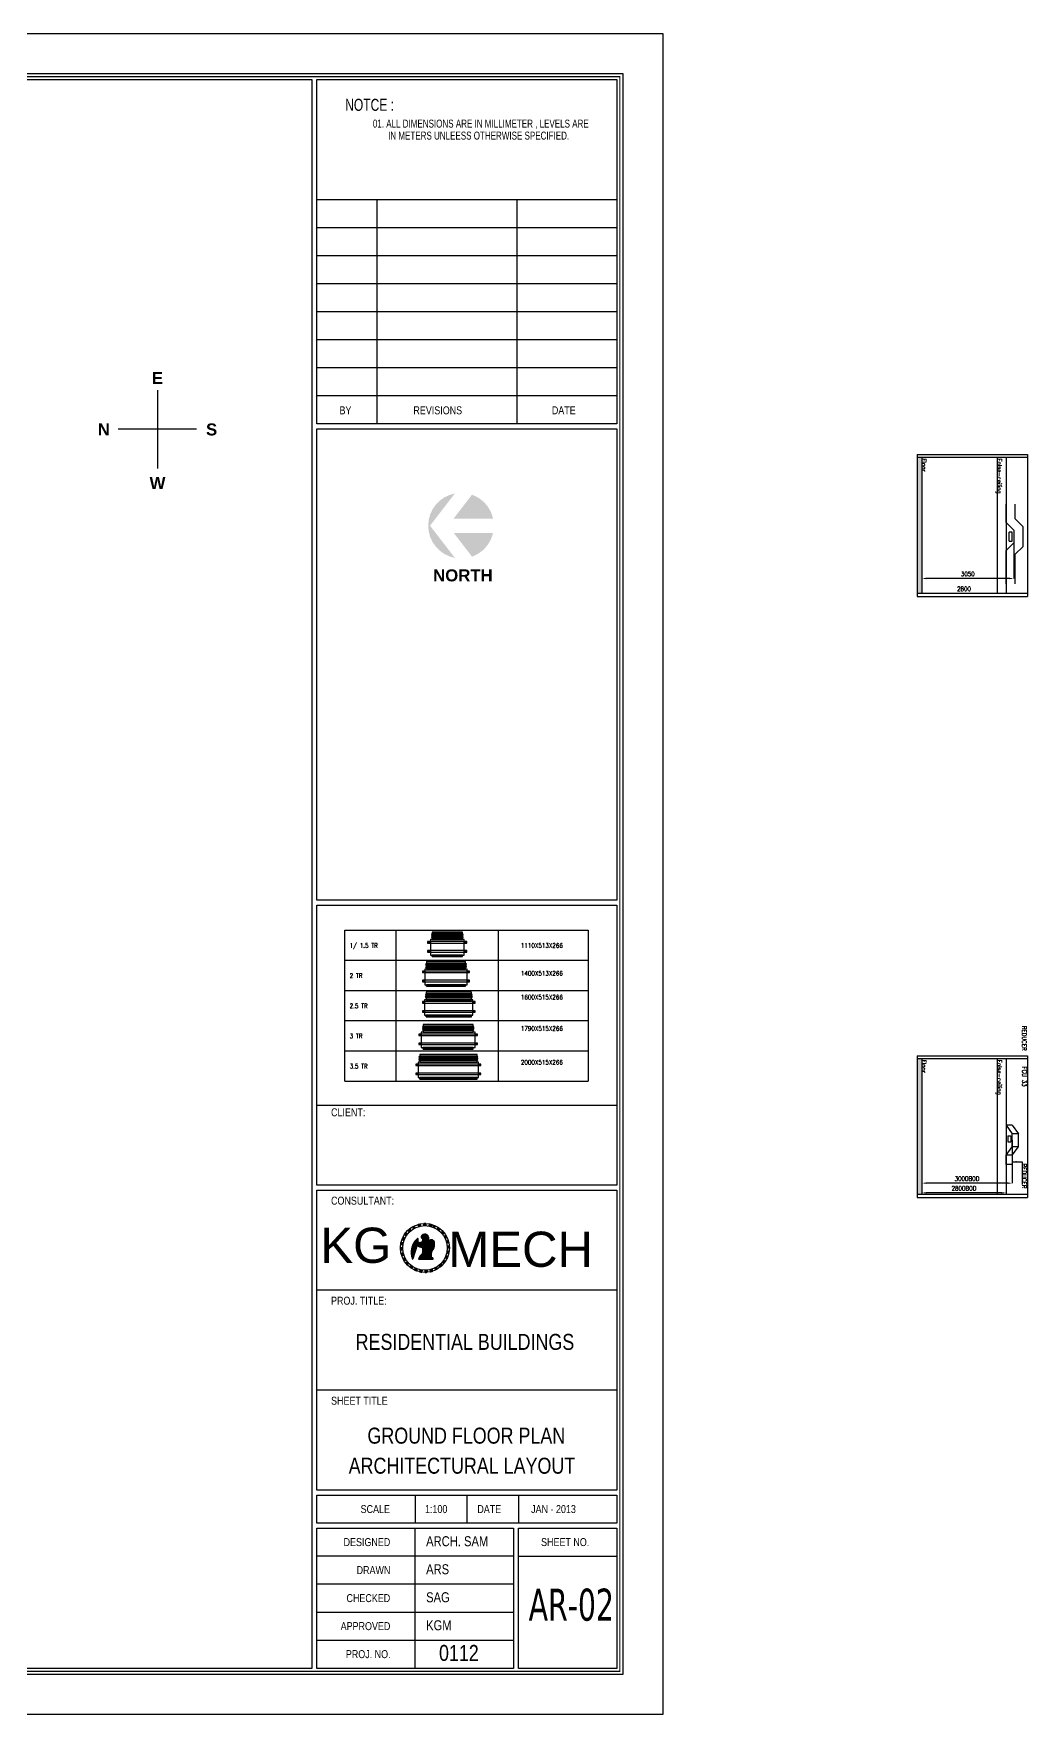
# Model space of a CAD drawing. Header units: millimetres. Extents: x 0 to 91840, y -5689 to 55688.
# Drawn here: x 58907 to 91840, y 0 to 55688 of the extents above; entities that cross this region are included whole.
import ezdxf
from ezdxf.enums import TextEntityAlignment as Align

# ---------------------------------------------------------------- set-up
doc = ezdxf.new("R2010")
doc.units = ezdxf.units.MM
for name, color, linetype in [('A-WALL-FULL', 8, 'Continuous'), ('AC-FAD', 6, 'Continuous'), ('AC-HLTEXT', 100, 'Continuous'), ('AC-SAD', 3, 'Continuous'), ('AC-SAD TEXT', 3, 'Continuous'), ('DAIMENTION', 32, 'Continuous'), ('FC', 1, 'Continuous'), ('FCU-AC', 160, 'Continuous'), ('LOGO LINE', 7, 'Continuous'), ('LOGO1LINE', 7, 'Continuous'), ('LOGOHATCH02', 8, 'Continuous'), ('TEXT', 4, 'Continuous'), ('TEXTO', 140, 'Continuous')]:
    doc.layers.add(name, color=color, linetype=linetype)
doc.styles.add('ISTILO', font='sanss___.ttf', dxfattribs={"width": 0.8, "height": 400})
doc.styles.add('MKL', font='swisse.ttf')
doc.styles.add('ROMANS', font='romans.shx', dxfattribs={"width": 0.8})
doc.styles.add('SANSSERIF', font='sas_____.pfb')
doc.styles.add('SANSSERIFBOLD', font='sasb____.pfb')
doc.styles.add('SIMPLEX', font='simplex.shx', dxfattribs={"width": 0.8})
doc.styles.add('STYLUS BT', font='stylu.ttf', dxfattribs={"width": 0.5})
doc.styles.add('TAHOMA', font='tahoma.ttf', dxfattribs={"width": 0.7})
doc.dimstyles.new('ISO-25', dxfattribs={"dimtxt": 150, "dimasz": 150, "dimexe": 1.25, "dimexo": 0.625, "dimgap": 75, "dimtad": 1, "dimdec": 1, "dimtxsty": 'SIMPLEX', "dimcen": 2.5, "dimadec": 0, "dimazin": 0, "dimtfac": 1, "dimtdec": 1, "dimtmove": 0, "dimatfit": 3, "dimfxl": 1, "dimarcsym": 0})

# ---------------------------------------------------------------- blocks, each defined once
blk = doc.blocks.new('fcu 3.5 tr')
at = {"layer": 'FCU-AC'}
h = blk.add_hatch(dxfattribs=at)
h.set_pattern_fill('NET', color=3)
h.paths.add_polyline_path([(100970, -1580238), (99070, -1580238), (99070, -1580288), (100970, -1580288)])
for p, q in [((99045, -1579550), (99070, -1579525)), ((100995, -1579550), (99045, -1579550)), ((99045, -1579550), (99070, -1579575)), ((99045, -1579600), (99070, -1579575)), ((100995, -1579600), (99045, -1579600)), ((99045, -1579600), (99070, -1579625)), ((99045, -1579650), (99070, -1579625)), ((100995, -1579650), (99045, -1579650)), ((99045, -1579650), (99070, -1579675)), ((100970, -1579525), (99070, -1579525)), ((100970, -1579575), (99070, -1579575)), ((100970, -1579575), (99070, -1579575)), ((100970, -1579625), (99070, -1579625)), ((100970, -1579625), (99070, -1579625)), ((100995, -1579550), (100970, -1579525)), ((100995, -1579550), (100970, -1579575)), ((100995, -1579600), (100970, -1579575)), ((100995, -1579600), (100970, -1579625)), ((100995, -1579650), (100970, -1579625)), ((100995, -1579650), (100970, -1579675))]:
    blk.add_line(p, q, dxfattribs=at)
at = {"layer": 'FCU-AC', "color": 1}
for p, q in [((100970, -1579475), (99070, -1579475)), ((99070, -1579475), (99070, -1579525)), ((99070, -1579525), (100970, -1579525)), ((100970, -1579675), (99070, -1579675)), ((99070, -1579675), (99070, -1579725)), ((99070, -1579725), (100970, -1579725)), ((100970, -1579525), (100970, -1579475)), ((100970, -1579725), (100970, -1579675))]:
    blk.add_line(p, q, dxfattribs=at)
at = {"layer": 'FCU-AC', "color": 6}
for points in [[(98945, -1579838), (101095, -1579838), (101095, -1579788), (98945, -1579788)], [(98945, -1580138), (101095, -1580138), (101095, -1580088), (98945, -1580088)]]:
    blk.add_lwpolyline(points, close=True, dxfattribs=at)
at = {"layer": 'FCU-AC'}
blk.add_lwpolyline([(99020, -1580238), (101020, -1580238), (101020, -1579725), (99020, -1579725)], close=True, dxfattribs=at)
at = {"layer": 'FCU-AC', "color": 3}
blk.add_lwpolyline([(99070, -1580288), (100970, -1580288), (100970, -1580238), (99070, -1580238)], close=True, dxfattribs=at)
at = {"layer": 'FCU-AC', "color": 6}
for centre in [(98982, -1579813), (101057, -1579813), (98982, -1580113), (101057, -1580113)]:
    blk.add_circle(centre, 12.5, dxfattribs=at)
blk = doc.blocks.new('fcu-1    1.5 tr')
h = blk.add_hatch()
h.set_pattern_fill('NET', color=3)
h.paths.add_polyline_path([(78733, -1589179), (77733, -1589179), (77733, -1589229), (78733, -1589229)])
at = {"color": 3}
blk.add_lwpolyline([(77733, -1589229), (78733, -1589229), (78733, -1589179), (77733, -1589179)], close=True, dxfattribs=at)
at = {"layer": 'FCU-AC'}
for p, q in [((78788, -1588666), (77678, -1588666)), ((77678, -1588666), (77678, -1589179)), ((78733, -1588466), (77733, -1588466)), ((78788, -1589179), (78788, -1588666)), ((77678, -1589179), (78788, -1589179))]:
    blk.add_line(p, q, dxfattribs=at)
at = {"layer": 'FCU-AC', "color": 5}
for p, q in [((77733, -1588466), (77708, -1588491)), ((78758, -1588491), (77708, -1588491)), ((77733, -1588516), (77708, -1588491)), ((77733, -1588516), (77708, -1588541)), ((78758, -1588541), (77708, -1588541)), ((77733, -1588566), (77708, -1588541)), ((77733, -1588566), (77708, -1588591)), ((78758, -1588591), (77708, -1588591)), ((77733, -1588616), (77708, -1588591)), ((78733, -1588516), (77733, -1588516)), ((78733, -1588566), (77733, -1588566)), ((78758, -1588491), (78733, -1588466)), ((78758, -1588491), (78733, -1588516)), ((78758, -1588541), (78733, -1588516)), ((78758, -1588541), (78733, -1588566)), ((78758, -1588591), (78733, -1588566)), ((78758, -1588591), (78733, -1588616))]:
    blk.add_line(p, q, dxfattribs=at)
at = {"layer": 'FCU-AC', "color": 1}
for p, q in [((78733, -1588416), (77733, -1588416)), ((77733, -1588416), (77733, -1588466)), ((77733, -1588466), (78733, -1588466)), ((78733, -1588616), (77733, -1588616)), ((77733, -1588616), (77733, -1588666)), ((77733, -1588666), (78733, -1588666)), ((78733, -1588466), (78733, -1588416)), ((78733, -1588666), (78733, -1588616))]:
    blk.add_line(p, q, dxfattribs=at)
at = {"layer": 'FCU-AC', "color": 2}
for p, q in [((78733, -1588516), (77733, -1588516)), ((78733, -1588566), (77733, -1588566))]:
    blk.add_line(p, q, dxfattribs=at)
at = {"layer": 'FCU-AC', "color": 6}
for points in [[(77583, -1588779), (78883, -1588779), (78883, -1588729), (77583, -1588729)], [(77583, -1589079), (78883, -1589079), (78883, -1589029), (77583, -1589029)]]:
    blk.add_lwpolyline(points, close=True, dxfattribs=at)
for centre in [(77629, -1588755), (78837, -1588755), (77629, -1589055), (78837, -1589055)]:
    blk.add_circle(centre, 12.5, dxfattribs=at)
blk = doc.blocks.new('fcu 2 tr')
h = blk.add_hatch()
h.set_pattern_fill('NET', color=3)
h.paths.add_polyline_path([(80954, -1588493), (79654, -1588493), (79654, -1588543), (80954, -1588543)])
at = {"layer": 'FCU-AC'}
for p, q in [((79654, -1587780), (79629, -1587805)), ((80979, -1587805), (79629, -1587805)), ((79654, -1587830), (79629, -1587805)), ((79654, -1587830), (79629, -1587855)), ((80979, -1587855), (79629, -1587855)), ((79654, -1587880), (79629, -1587855)), ((79654, -1587880), (79629, -1587905)), ((80979, -1587905), (79629, -1587905)), ((79654, -1587930), (79629, -1587905)), ((80954, -1587780), (79654, -1587780)), ((80954, -1587830), (79654, -1587830)), ((80954, -1587830), (79654, -1587830)), ((80954, -1587880), (79654, -1587880)), ((80954, -1587880), (79654, -1587880)), ((80954, -1587780), (80979, -1587805)), ((80954, -1587830), (80979, -1587805)), ((80954, -1587830), (80979, -1587855)), ((80954, -1587880), (80979, -1587855)), ((80954, -1587880), (80979, -1587905)), ((80954, -1587930), (80979, -1587905))]:
    blk.add_line(p, q, dxfattribs=at)
at = {"layer": 'FCU-AC', "color": 1}
for p, q in [((80954, -1587730), (79654, -1587730)), ((79654, -1587730), (79654, -1587780)), ((79654, -1587780), (80954, -1587780)), ((80954, -1587930), (79654, -1587930)), ((79654, -1587930), (79654, -1587980)), ((79654, -1587980), (80954, -1587980)), ((80954, -1587780), (80954, -1587730)), ((80954, -1587980), (80954, -1587930))]:
    blk.add_line(p, q, dxfattribs=at)
at = {"layer": 'FCU-AC', "color": 6}
for points in [[(79529, -1588093), (81079, -1588093), (81079, -1588043), (79529, -1588043)], [(79529, -1588393), (81079, -1588393), (81079, -1588343), (79529, -1588343)]]:
    blk.add_lwpolyline(points, close=True, dxfattribs=at)
at = {"layer": 'FCU-AC'}
blk.add_lwpolyline([(79604, -1588493), (81004, -1588493), (81004, -1587980), (79604, -1587980)], close=True, dxfattribs=at)
at = {"layer": 'FCU-AC', "color": 3}
blk.add_lwpolyline([(79654, -1588543), (80954, -1588543), (80954, -1588493), (79654, -1588493)], close=True, dxfattribs=at)
at = {"layer": 'FCU-AC', "color": 6}
for centre in [(79566, -1588068), (81041, -1588068), (79566, -1588368), (81041, -1588368)]:
    blk.add_circle(centre, 12.5, dxfattribs=at)
blk = doc.blocks.new('fcu 2.5 tr')
h = blk.add_hatch()
h.set_pattern_fill('NET', color=3)
h.paths.add_polyline_path([(83172, -1587743), (81672, -1587743), (81672, -1587793), (83172, -1587793)])
at = {"layer": 'FCU-AC'}
for p, q in [((81672, -1587030), (81647, -1587055)), ((83197, -1587055), (81647, -1587055)), ((81672, -1587080), (81647, -1587055)), ((81672, -1587080), (81647, -1587105)), ((83172, -1587030), (81672, -1587030)), ((83172, -1587080), (81672, -1587080)), ((83172, -1587080), (81672, -1587080)), ((83197, -1587055), (83172, -1587030)), ((83197, -1587055), (83172, -1587080)), ((83197, -1587105), (83172, -1587080)), ((83197, -1587105), (81647, -1587105)), ((81672, -1587130), (81647, -1587105)), ((81672, -1587130), (81647, -1587155)), ((83197, -1587155), (81647, -1587155)), ((81672, -1587180), (81647, -1587155)), ((83172, -1587130), (81672, -1587130)), ((83172, -1587130), (81672, -1587130)), ((83197, -1587105), (83172, -1587130)), ((83197, -1587155), (83172, -1587130)), ((83197, -1587155), (83172, -1587180))]:
    blk.add_line(p, q, dxfattribs=at)
at = {"layer": 'FCU-AC', "color": 1}
for p, q in [((83172, -1586980), (81672, -1586980)), ((81672, -1586980), (81672, -1587030)), ((81672, -1587030), (83172, -1587030)), ((83172, -1587030), (83172, -1586980)), ((83172, -1587180), (81672, -1587180)), ((81672, -1587180), (81672, -1587230)), ((81672, -1587230), (83172, -1587230)), ((83172, -1587230), (83172, -1587180))]:
    blk.add_line(p, q, dxfattribs=at)
at = {"layer": 'FCU-AC', "color": 6}
for points in [[(81547, -1587343), (83297, -1587343), (83297, -1587293), (81547, -1587293)], [(81547, -1587643), (83297, -1587643), (83297, -1587593), (81547, -1587593)]]:
    blk.add_lwpolyline(points, close=True, dxfattribs=at)
at = {"layer": 'FCU-AC'}
blk.add_lwpolyline([(81622, -1587743), (83222, -1587743), (83222, -1587230), (81622, -1587230)], close=True, dxfattribs=at)
at = {"layer": 'FCU-AC', "color": 3}
blk.add_lwpolyline([(81672, -1587793), (83172, -1587793), (83172, -1587743), (81672, -1587743)], close=True, dxfattribs=at)
at = {"layer": 'FCU-AC', "color": 6}
for centre in [(81584, -1587318), (81584, -1587618), (83259, -1587318), (83259, -1587618)]:
    blk.add_circle(centre, 12.5, dxfattribs=at)
blk = doc.blocks.new('fcu 3 tr')
h = blk.add_hatch()
h.set_pattern_fill('NET', color=3)
h.paths.add_polyline_path([(86304, -1585367), (84654, -1585367), (84654, -1585417), (86304, -1585417)])
at = {"layer": 'FCU-AC'}
for p, q in [((84654, -1584654), (84629, -1584679)), ((86329, -1584679), (84629, -1584679)), ((84654, -1584704), (84629, -1584679)), ((84654, -1584704), (84629, -1584729)), ((86329, -1584729), (84629, -1584729)), ((84654, -1584754), (84629, -1584729)), ((84654, -1584754), (84629, -1584779)), ((86329, -1584779), (84629, -1584779)), ((84654, -1584804), (84629, -1584779)), ((86304, -1584654), (84654, -1584654)), ((86304, -1584704), (84654, -1584704)), ((86304, -1584704), (84654, -1584704)), ((86304, -1584754), (84654, -1584754)), ((86304, -1584754), (84654, -1584754)), ((86304, -1584654), (86329, -1584679)), ((86304, -1584704), (86329, -1584679)), ((86304, -1584704), (86329, -1584729)), ((86304, -1584754), (86329, -1584729)), ((86304, -1584754), (86329, -1584779)), ((86304, -1584804), (86329, -1584779))]:
    blk.add_line(p, q, dxfattribs=at)
at = {"layer": 'FCU-AC', "color": 1}
for p, q in [((86304, -1584604), (84654, -1584604)), ((84654, -1584604), (84654, -1584654)), ((84654, -1584654), (86304, -1584654)), ((86304, -1584804), (84654, -1584804)), ((84654, -1584804), (84654, -1584854)), ((84654, -1584854), (86304, -1584854)), ((86304, -1584654), (86304, -1584604)), ((86304, -1584854), (86304, -1584804))]:
    blk.add_line(p, q, dxfattribs=at)
at = {"layer": 'FCU-AC'}
blk.add_lwpolyline([(84584, -1585367), (86374, -1585367), (86374, -1584854), (84584, -1584854)], close=True, dxfattribs=at)
at = {"layer": 'FCU-AC', "color": 6}
for points in [[(84504, -1584967), (86454, -1584967), (86454, -1584917), (84504, -1584917)], [(84504, -1585267), (86454, -1585267), (86454, -1585217), (84504, -1585217)]]:
    blk.add_lwpolyline(points, close=True, dxfattribs=at)
at = {"layer": 'FCU-AC', "color": 3}
blk.add_lwpolyline([(84654, -1585417), (86304, -1585417), (86304, -1585367), (84654, -1585367)], close=True, dxfattribs=at)
at = {"layer": 'FCU-AC', "color": 6}
for centre in [(84544, -1584942), (84544, -1585242), (86414, -1584942), (86414, -1585242)]:
    blk.add_circle(centre, 12.5, dxfattribs=at)
blk = doc.blocks.new('*D192')
at = {"layer": 'AC-SAD', "color": 0, "lineweight": -2, "transparency": 16777216}
for p, q in [((88340, 18280), (88340, 17278)), ((91140, 18280), (91140, 17278)), ((90990, 17279), (88490, 17279))]:
    blk.add_line(p, q, dxfattribs=at)
at = {"layer": 'AC-SAD', "color": 0, "transparency": 16777216}
for points in [[(88490, 17304), (88490, 17254), (88340, 17279)], [(90990, 17304), (90990, 17254), (91140, 17279)]]:
    blk.add_solid(points, dxfattribs=at)
at = {"layer": 'Defpoints', "color": 0, "transparency": 16777216}
for p in [(88340, 18281), (91140, 18281), (88340, 17279)]:
    blk.add_point(p, dxfattribs=at)
at = {"layer": 'AC-SAD', "color": 0, "transparency": 16777216, "insert": (89740, 17429), "char_height": 150, "attachment_point": 5, "style": 'SIMPLEX'}
blk.add_mtext('2800BOD', dxfattribs=at)
blk = doc.blocks.new('*D193')
at = {"layer": 'AC-SAD', "color": 0, "lineweight": -2, "transparency": 16777216}
for p, q in [((88340, 19023), (88340, 17599)), ((91340, 19023), (91340, 17599)), ((91190, 17601), (88490, 17601))]:
    blk.add_line(p, q, dxfattribs=at)
at = {"layer": 'AC-SAD', "color": 0, "transparency": 16777216}
for points in [[(88490, 17626), (88490, 17576), (88340, 17601)], [(91190, 17626), (91190, 17576), (91340, 17601)]]:
    blk.add_solid(points, dxfattribs=at)
at = {"layer": 'Defpoints', "color": 0, "transparency": 16777216}
for p in [(88340, 19023), (91340, 19023), (88340, 17601)]:
    blk.add_point(p, dxfattribs=at)
at = {"layer": 'AC-SAD', "color": 0, "transparency": 16777216, "insert": (89840, 17751), "char_height": 150, "attachment_point": 5, "style": 'SIMPLEX'}
blk.add_mtext('3000BOD', dxfattribs=at)
blk = doc.blocks.new('*D195')
at = {"layer": 'AC-SAD', "color": 0, "lineweight": -2, "transparency": 16777216}
for p, q in [((88340, 37462), (88340, 37139)), ((91140, 37462), (91140, 37139)), ((90990, 37140), (88490, 37140))]:
    blk.add_line(p, q, dxfattribs=at)
at = {"layer": 'AC-SAD', "color": 0, "transparency": 16777216}
for points in [[(88490, 37165), (88490, 37115), (88340, 37140)], [(90990, 37165), (90990, 37115), (91140, 37140)]]:
    blk.add_solid(points, dxfattribs=at)
at = {"layer": 'Defpoints', "color": 0, "transparency": 16777216}
for p in [(88340, 37463), (91140, 37463), (88340, 37140)]:
    blk.add_point(p, dxfattribs=at)
at = {"layer": 'AC-SAD', "color": 0, "transparency": 16777216, "insert": (89740, 37290), "char_height": 150, "attachment_point": 5, "style": 'SIMPLEX'}
blk.add_mtext('2800', dxfattribs=at)
blk = doc.blocks.new('*D194')
at = {"layer": 'AC-SAD', "color": 0, "lineweight": -2, "transparency": 16777216}
for p, q in [((88340, 38812), (88340, 37634)), ((91390, 38812), (91390, 37634)), ((91240, 37635), (88490, 37635))]:
    blk.add_line(p, q, dxfattribs=at)
at = {"layer": 'AC-SAD', "color": 0, "transparency": 16777216}
for points in [[(88490, 37660), (88490, 37610), (88340, 37635)], [(91240, 37660), (91240, 37610), (91390, 37635)]]:
    blk.add_solid(points, dxfattribs=at)
at = {"layer": 'Defpoints', "color": 0, "transparency": 16777216}
for p in [(88340, 38813), (91390, 38813), (88340, 37635)]:
    blk.add_point(p, dxfattribs=at)
at = {"layer": 'AC-SAD', "color": 0, "transparency": 16777216, "insert": (89865, 37785), "char_height": 150, "attachment_point": 5, "style": 'SIMPLEX'}
blk.add_mtext('3050', dxfattribs=at)

msp = doc.modelspace()

# ---------------------------------------------------------------- hatches: boundary and pattern name
h = msp.add_hatch()
h.set_pattern_fill('ANSI36', color=6, scale=36.666455, angle=25.714286, style=0)
h.set_pattern_definition([(70.71429, (72316.5245, 12534.7222), (-1.677009, 9.0844575), [11.458267, -2.291653, 0, -2.291653])])
h.paths.add_polyline_path([(71523.65, 16185.35, 0.0225273), (71459.33, 16150.73), (71491.29, 16084.36, -0.02477449), (71555.47, 16119.28)])
h = msp.add_hatch()
h.set_pattern_fill('ANSI36', color=6, scale=36.666455, angle=167.142857, style=0)
h.set_pattern_definition([(212.14286, (73308.5563, 18001.289), (-4.352928, -8.148113), [11.458267, -2.291653, 0, -2.291653])])
h.paths.add_polyline_path([(71652.32, 16234.22, -0.0225273), (71724.2, 16247.25), (71740.59, 16175.44, 0.02477449), (71668.64, 16162.73)])
h = msp.add_hatch()
h.set_pattern_fill('ANSI36', color=6, scale=36.666455, angle=180, style=0)
h.set_pattern_definition([(225, (72710.026, 18276.6625), (-2.4306655, -8.91244), [11.458267, -2.291653, 0, -2.291653])])
h.paths.add_polyline_path([(71840.43, 16265.67, -0.0225273), (71913.41, 16262.38), (71913.41, 16188.72, 0.02477449), (71840.43, 16192.34)])
h = msp.add_hatch()
h.set_pattern_fill('ANSI36', color=6, scale=36.666455, angle=-167.142857, style=0)
h.set_pattern_definition([(237.85714, (72067.066, 18406.465), (-0.386519, -9.229861), [11.458267, -2.291653, 0, -2.291653])])
h.paths.add_polyline_path([(72027.72, 16252.39, -0.0225273), (72098.13, 16232.95), (72081.74, 16161.13, 0.02477449), (72011.4, 16180.9)])
h = msp.add_hatch()
h.set_pattern_fill('ANSI36', color=6, scale=36.666455, angle=-25.714286, style=0)
h.set_pattern_definition([(19.28571, (69867.6373, 13289.327), (6.056917, 6.975205), [11.458267, -2.291653, 0, -2.291653])])
h.paths.add_polyline_path([(72227.47, 16185.35, 0.0225273), (72160.29, 16214.05), (72128.33, 16147.68, -0.02477449), (72195.65, 16119.28)])
h = msp.add_hatch()
h.set_pattern_fill('ANSI36', color=6, scale=36.666455, angle=77.142857, style=0)
h.set_pattern_definition([(122.14286, (74433.3544, 13978.851), (-8.148113, 4.352928), [11.458267, -2.291653, 0, -2.291653])])
h.paths.add_polyline_path([(71084.83, 15635.09, 0.0225273), (71071.8, 15563.21), (71143.61, 15546.82, -0.02477449), (71156.32, 15618.77)])
h = msp.add_hatch()
h.set_pattern_fill('ANSI36', color=6, scale=36.666455, angle=64.285714, style=0)
h.set_pattern_definition([(109.28571, (74040.8383, 13446.688), (-6.975205, 6.056917), [11.458267, -2.291653, 0, -2.291653])])
h.paths.add_polyline_path([(71144.81, 15806.52, 0.0225273), (71116.11, 15739.34), (71182.48, 15707.38, -0.02477449), (71210.88, 15774.7)])
h = msp.add_hatch()
h.set_pattern_fill('ANSI36', color=6, scale=36.666455, angle=51.428571, style=0)
h.set_pattern_definition([(96.42857, (73539.746, 13015.2104), (-5.452531, 7.4571865), [11.458267, -2.291653, 0, -2.291653])])
h.paths.add_polyline_path([(71241.44, 15960.3, 0.0225273), (71198.51, 15901.2), (71256.11, 15855.27, -0.02477449), (71298.77, 15914.58)])
h = msp.add_hatch()
h.set_pattern_fill('ANSI36', color=6, scale=36.666455, angle=38.571429, style=0)
h.set_pattern_definition([(83.57143, (72955.204, 12706.0543), (-3.656445, 8.4835216), [11.458267, -2.291653, 0, -2.291653])])
h.paths.add_polyline_path([(71369.87, 16088.72, 0.0225273), (71314.86, 16040.65), (71360.79, 15983.06, -0.02477449), (71415.59, 16031.39)])
h = msp.add_hatch()
h.set_pattern_fill('ANSI31', color=6, scale=36.45, style=0)
h.set_pattern_definition([(45, (71292.0084, 13185.268), (-3.221755, 3.221755), [])])
h.paths.add_polyline_path([(71798.71, 15281.04, 0.10701333), (71663.98, 15080.89), (72145.49, 15080.89, 0.38353028), (72152.53, 15087.21, 0.67447803), (72095.76, 15117.49), (72080.28, 15161.48, -0.12683881), (72105.9, 15346.52, 0.22807686), (72192.67, 15627.57, 0.69755064), (72012.62, 15687.95, 0.03086594), (71992.7, 15821.6, 0.88022599), (71746.64, 15790.4), (71768.6, 15791.03, -1.02706258), (71655.87, 15657.73), (71655.87, 15746.79, 0.35064688), (71637.47, 15769.81, 0.23895725), (71629.2, 15767.72, 0.31704915), (71462.9, 15089.04, 0.70377575), (71471.78, 15089.3), (71619.71, 15543.55, 0.26838998), (71787.79, 15476.55, -0.17210453)])
h = msp.add_hatch()
h.set_pattern_fill('ANSI36', color=6, scale=36.666455, angle=-38.571429, style=0)
h.set_pattern_definition([(6.42857, (69436.1597, 13790.419), (7.4571865, 5.452531), [11.458267, -2.291653, 0, -2.291653])])
h.paths.add_polyline_path([(72381.25, 16088.72, 0.0225273), (72322.14, 16131.65), (72276.22, 16074.06, -0.02477449), (72335.53, 16031.39)])
h = msp.add_hatch()
h.set_pattern_fill('ANSI36', color=6, scale=36.666455, angle=-51.428571, style=0)
h.set_pattern_definition([(353.57143, (69127.0037, 14374.961), (8.4835216, 3.656445), [11.458267, -2.291653, 0, -2.291653])])
h.paths.add_polyline_path([(72509.67, 15960.3, 0.0225273), (72461.6, 16015.3), (72404.01, 15969.37, -0.02477449), (72452.34, 15914.58)])
h = msp.add_hatch()
h.set_pattern_fill('ANSI36', color=6, scale=36.666455, angle=-64.285714, style=0)
h.set_pattern_definition([(340.71429, (68955.6716, 15013.6406), (9.0844575, 1.677009), [11.458267, -2.291653, 0, -2.291653])])
h.paths.add_polyline_path([(72606.3, 15806.52, 0.0225273), (72571.68, 15870.84), (72505.31, 15838.87, -0.02477449), (72540.23, 15774.7)])
h = msp.add_hatch()
h.set_pattern_fill('ANSI36', color=6, scale=36.666455, angle=-77.142857, style=0)
h.set_pattern_definition([(327.85714, (68930.7547, 15674.4322), (9.229861, -0.386519), [11.458267, -2.291653, 0, -2.291653])])
h.paths.add_polyline_path([(72666.29, 15635.09, 0.0225273), (72646.84, 15705.5), (72575.03, 15689.11, -0.02477449), (72594.79, 15618.77)])
h = msp.add_hatch()
h.set_pattern_fill('ANSI36', color=6, scale=36.666455, angle=90, style=0)
h.set_pattern_definition([(135, (74697.612, 14585.015), (-8.9124403, 2.4306655), [11.458267, -2.291653, 0, -2.291653])])
h.paths.add_polyline_path([(71064.49, 15454.61, 0.0225273), (71067.78, 15381.63), (71141.44, 15381.63, -0.02477449), (71137.82, 15454.61)])
h = msp.add_hatch()
h.set_pattern_fill('ANSI36', color=6, scale=36.666455, angle=102.857143, style=0)
h.set_pattern_definition([(147.85714, (74820.3597, 15234.7835), (-9.229861, 0.386519), [11.458267, -2.291653, 0, -2.291653])])
h.paths.add_polyline_path([(71084.83, 15274.13, 0.0225273), (71104.27, 15203.72), (71176.09, 15220.11, -0.02477449), (71156.32, 15290.45)])
h = msp.add_hatch()
h.set_pattern_fill('ANSI36', color=6, scale=36.666455, angle=115.714286, style=0)
h.set_pattern_definition([(160.71429, (74795.443, 15895.575), (-9.0844575, -1.677009), [11.458267, -2.291653, 0, -2.291653])])
h.paths.add_polyline_path([(71144.81, 15102.7, 0.0225273), (71179.44, 15038.38), (71245.81, 15070.34, -0.02477449), (71210.88, 15134.52)])
h = msp.add_hatch()
h.set_pattern_fill('ANSI36', color=6, scale=36.666455, angle=-128.571429, style=0)
h.set_pattern_definition([(276.42857, (70211.3685, 17894.0054), (5.452531, -7.4571865), [11.458267, -2.291653, 0, -2.291653])])
h.paths.add_polyline_path([(72509.67, 14948.92, 0.0225273), (72552.6, 15008.02), (72495.01, 15053.95, -0.02477449), (72452.34, 14994.64)])
h = msp.add_hatch()
h.set_pattern_fill('ANSI36', color=6, scale=36.666455, angle=-115.714286, style=0)
h.set_pattern_definition([(289.28571, (69710.276, 17462.528), (6.975205, -6.056917), [11.458267, -2.291653, 0, -2.291653])])
h.paths.add_polyline_path([(72606.3, 15102.7, 0.0225273), (72635, 15169.87), (72568.63, 15201.83, -0.02477449), (72540.23, 15134.52)])
h = msp.add_hatch()
h.set_pattern_fill('ANSI36', color=6, scale=36.666455, angle=-102.857143, style=0)
h.set_pattern_definition([(302.14286, (69317.76, 16930.3647), (8.148113, -4.352928), [11.458267, -2.291653, 0, -2.291653])])
h.paths.add_polyline_path([(72666.29, 15274.13, 0.0225273), (72679.32, 15346), (72607.5, 15362.4, -0.02477449), (72594.79, 15290.45)])
h = msp.add_hatch()
h.set_pattern_fill('ANSI36', color=6, scale=36.666455, angle=-90, style=0)
h.set_pattern_definition([(315, (69053.5026, 16324.201), (8.9124403, -2.4306655), [11.458267, -2.291653, 0, -2.291653])])
h.paths.add_polyline_path([(72686.62, 15454.61, 0.0225273), (72683.33, 15527.58), (72609.67, 15527.58, -0.02477449), (72613.29, 15454.61)])
h = msp.add_hatch()
h.set_pattern_fill('ANSI36', color=6, scale=36.666455, angle=128.571429, style=0)
h.set_pattern_definition([(173.57143, (74624.111, 16534.255), (-8.4835216, -3.656445), [11.458267, -2.291653, 0, -2.291653])])
h.paths.add_polyline_path([(71241.44, 14948.92, 0.0225273), (71289.51, 14893.92), (71347.1, 14939.84, -0.02477449), (71298.77, 14994.64)])
h = msp.add_hatch()
h.set_pattern_fill('ANSI36', color=6, scale=36.666455, angle=141.428571, style=0)
h.set_pattern_definition([(186.42857, (74314.9547, 17118.7966), (-7.4571865, -5.452531), [11.458267, -2.291653, 0, -2.291653])])
h.paths.add_polyline_path([(71369.87, 14820.49, 0.0225273), (71428.97, 14777.57), (71474.9, 14835.16, -0.02477449), (71415.59, 14877.83)])
h = msp.add_hatch()
h.set_pattern_fill('ANSI36', color=6, scale=36.666455, angle=154.285714, style=0)
h.set_pattern_definition([(199.28571, (73883.477, 17619.889), (-6.056917, -6.975205), [11.458267, -2.291653, 0, -2.291653])])
h.paths.add_polyline_path([(71523.65, 14723.86, 0.0225273), (71590.82, 14695.17), (71622.78, 14761.53, -0.02477449), (71555.47, 14789.93)])
h = msp.add_hatch()
h.set_pattern_fill('ANSI36', color=6, scale=36.666455, angle=167.142857, style=0)
h.set_pattern_definition([(212.14286, (73351.314, 18012.405), (-4.352928, -8.148113), [11.458267, -2.291653, 0, -2.291653])])
h.paths.add_polyline_path([(71695.08, 14663.88, 0.0225273), (71766.95, 14650.85), (71783.35, 14722.66, -0.02477449), (71711.4, 14735.37)])
h = msp.add_hatch()
h.set_pattern_fill('ANSI36', color=6, scale=36.666455, angle=180, style=0)
h.set_pattern_definition([(225, (72745.1503, 18276.6625), (-2.4306655, -8.9124403), [11.458267, -2.291653, 0, -2.291653])])
h.paths.add_polyline_path([(71875.56, 14643.54, 0.0225273), (71948.53, 14646.83), (71948.53, 14720.49, -0.02477449), (71875.56, 14716.88)])
h = msp.add_hatch()
h.set_pattern_fill('ANSI36', color=6, scale=36.666455, angle=-167.142857, style=0)
h.set_pattern_definition([(237.85714, (72095.3816, 18399.4104), (-0.386519, -9.229861), [11.458267, -2.291653, 0, -2.291653])])
h.paths.add_polyline_path([(72056.04, 14663.88, 0.0225273), (72126.45, 14683.32), (72110.06, 14755.14, -0.02477449), (72039.72, 14735.37)])
h = msp.add_hatch()
h.set_pattern_fill('ANSI36', color=6, scale=36.666455, angle=-154.285714, style=0)
h.set_pattern_definition([(250.71429, (71434.59, 18374.4935), (1.677009, -9.0844575), [11.458267, -2.291653, 0, -2.291653])])
h.paths.add_polyline_path([(72227.47, 14723.86, 0.0225273), (72291.78, 14758.49), (72259.82, 14824.86, -0.02477449), (72195.65, 14789.93)])
h = msp.add_hatch()
h.set_pattern_fill('ANSI36', color=6, scale=36.666455, angle=-141.428571, style=0)
h.set_pattern_definition([(263.57143, (70795.91, 18203.1614), (3.656445, -8.4835216), [11.458267, -2.291653, 0, -2.291653])])
h.paths.add_polyline_path([(72381.25, 14820.49, 0.0225273), (72436.25, 14868.56), (72390.32, 14926.15, -0.02477449), (72335.53, 14877.83)])
at = {"layer": 'AC-SAD'}
h = msp.add_hatch(dxfattribs=at)
h.set_pattern_fill('AR-CONC', color=256, angle=-90)
h.set_pattern_definition([(320, (31560.72, 85162.33), (-15.9391, -182.18467), [19.05, -209.55]), (265, (31560.72, 85162.33), (191.05685, 35.2434), [15.24, -167.6406]), (10.45144, (31559.4, 85147.14), (175.11775, -146.94125), [16.19, -178.09024]), (316.1842, (31611.52, 85162.33), (-42.0423, -271.07904), [28.575, -314.325]), (6.63556, (31608.02, 85139.74), (247.4261, -237.4041), [24.285, -267.1356]), (261.18415, (31611.52, 85162.33), (247.4261, -237.4041), [22.86, -251.4597]), (291, (31598.82, 85136.93), (-102.2652, -151.6144), [19.05, -209.55]), (236, (31598.82, 85136.93), (184.18797, -61.80203), [15.24, -167.64]), (341.45144, (31590.3, 85124.3), (81.92277, -213.4164), [16.19, -178.08994]), (307.5, (31560.724, 85162.327), (84.55504, -3.088603), [0, -165.608, 0, -170.18, 0, -168.275]), (277.5, (31560.72, 85162.33), (100.18057, -66.81966), [0, -97.028, 0, -161.798, 0, -64.135]), (237.5, (31560.724, 85218.97), (-5.728744, -135.590595), [0, -63.5, 0, -198.12, 0, -262.89]), (227.5, (31560.72, 85244.37), (25.4265, -148.12918), [0, -82.55, 0, -131.572, 0, -186.69])])
h.paths.add_polyline_path([(88190.14, 37140.47), (88340.14, 37140.47), (88340.14, 41640.47), (88190.14, 41640.47)])
h.paths.add_polyline_path([(88302.64, 41648.49), (88302.64, 41162.06), (88527.64, 41162.06), (88527.64, 41648.49)], flags=9)
h = msp.add_hatch(dxfattribs=at)
h.set_pattern_fill('AR-CONC', color=256, angle=-90)
h.set_pattern_definition([(320, (31560.72, 65243.46), (-15.9391, -182.18467), [19.05, -209.55]), (265, (31560.72, 65243.46), (191.05685, 35.2434), [15.24, -167.6406]), (10.45144, (31559.4, 65228.28), (175.11775, -146.94125), [16.19, -178.09024]), (316.1842, (31611.52, 65243.46), (-42.0423, -271.07904), [28.575, -314.325]), (6.63556, (31608.02, 65220.87), (247.4261, -237.4041), [24.285, -267.1356]), (261.18415, (31611.52, 65243.46), (247.4261, -237.4041), [22.86, -251.4597]), (291, (31598.82, 65218.06), (-102.2652, -151.6144), [19.05, -209.55]), (236, (31598.82, 65218.06), (184.18797, -61.80203), [15.24, -167.64]), (341.45144, (31590.3, 65205.43), (81.92277, -213.4164), [16.19, -178.08994]), (307.5, (31560.724, 65243.464), (84.55504, -3.088603), [0, -165.608, 0, -170.18, 0, -168.275]), (277.5, (31560.72, 65243.46), (100.18057, -66.81966), [0, -97.028, 0, -161.798, 0, -64.135]), (237.5, (31560.724, 65300.106), (-5.728744, -135.590595), [0, -63.5, 0, -198.12, 0, -262.89]), (227.5, (31560.72, 65325.51), (25.4265, -148.12918), [0, -82.55, 0, -131.572, 0, -186.69])])
h.paths.add_polyline_path([(88190.14, 17221.6), (88340.14, 17221.6), (88340.14, 21721.6), (88190.14, 21721.6)])
h.paths.add_polyline_path([(88302.64, 21729.63), (88302.64, 21243.2), (88527.64, 21243.2), (88527.64, 21729.63)], flags=9)
at = {"layer": 'LOGOHATCH02'}
h = msp.add_hatch(color=30, dxfattribs=at)
h.paths.add_polyline_path([(72869.08, 40453.67, 0.8284598), (72869.08, 38315.39), (72045.22, 39384.53)])
h.paths.add_polyline_path([(73434.75, 40410.23), (72827.21, 39621.82), (74133.41, 39621.82, 0.25815724)])
h.paths.add_polyline_path([(74133.41, 39147.24), (72827.21, 39147.24), (73434.75, 38358.83, 0.25815724)])

# ---------------------------------------------------------------- linework, layer by layer
for p, q in [((63009.39, 43875.97), (63009.39, 41280.7)), ((64307.03, 42578.34), (61711.75, 42578.34))]:
    msp.add_line(p, q)
at = {"color": 6}
for p, q in [((71491.29, 16084.36), (71459.47, 16150.43)), ((71491.29, 16084.36), (71459.47, 16150.43)), ((71555.47, 16119.28), (71523.65, 16185.35)), ((71555.47, 16119.28), (71523.65, 16185.35)), ((71668.64, 16162.73), (71652.32, 16234.22)), ((71668.64, 16162.73), (71652.32, 16234.22)), ((71740.59, 16175.44), (71724.27, 16246.93)), ((71840.43, 16192.34), (71840.43, 16265.67)), ((71840.43, 16192.34), (71840.43, 16265.67)), ((71913.41, 16188.72), (71913.41, 16262.06)), ((71913.41, 16188.72), (71913.41, 16262.06)), ((72011.4, 16180.9), (72027.72, 16252.39)), ((72011.4, 16180.9), (72027.72, 16252.39)), ((72081.74, 16161.13), (72098.06, 16232.63)), ((72081.74, 16161.13), (72098.06, 16232.63)), ((72195.65, 16119.28), (72227.47, 16185.35)), ((72195.65, 16119.28), (72227.47, 16185.35)), ((71156.32, 15618.77), (71084.83, 15635.09)), ((71156.32, 15618.77), (71084.83, 15635.09)), ((71182.48, 15707.38), (71116.41, 15739.2)), ((71182.48, 15707.38), (71116.41, 15739.2)), ((71210.88, 15774.7), (71144.81, 15806.52)), ((71210.88, 15774.7), (71144.81, 15806.52)), ((71256.11, 15855.27), (71198.77, 15900.99)), ((71256.11, 15855.27), (71198.77, 15900.99)), ((71298.77, 15914.58), (71241.44, 15960.3)), ((71298.77, 15914.58), (71241.44, 15960.3)), ((71360.79, 15983.06), (71315.07, 16040.4)), ((71360.79, 15983.06), (71315.07, 16040.4)), ((71415.59, 16031.39), (71369.87, 16088.72)), ((71415.59, 16031.39), (71369.87, 16088.72)), ((71655.87, 15657.73), (71655.87, 15746.79)), ((71746.64, 15790.4), (71768.6, 15791.03)), ((72276.22, 16074.06), (72321.94, 16131.39)), ((72276.22, 16074.06), (72321.94, 16131.39)), ((72335.53, 16031.39), (72381.25, 16088.72)), ((72335.53, 16031.39), (72381.25, 16088.72)), ((72404.01, 15969.37), (72461.35, 16015.1)), ((72404.01, 15969.37), (72461.35, 16015.1)), ((72452.34, 15914.58), (72509.67, 15960.3)), ((72452.34, 15914.58), (72509.67, 15960.3)), ((72505.31, 15838.87), (72571.38, 15870.69)), ((72505.31, 15838.87), (72571.38, 15870.69)), ((72540.23, 15774.7), (72606.3, 15806.52)), ((72540.23, 15774.7), (72606.3, 15806.52)), ((72575.03, 15689.11), (72646.52, 15705.43)), ((72575.03, 15689.11), (72646.52, 15705.43)), ((72594.79, 15618.77), (72666.29, 15635.09)), ((72594.79, 15618.77), (72666.29, 15635.09)), ((71137.82, 15454.61), (71064.49, 15454.61)), ((71137.82, 15454.61), (71064.49, 15454.61)), ((71141.44, 15381.63), (71068.11, 15381.63)), ((71141.44, 15381.63), (71068.11, 15381.63)), ((71143.61, 15546.82), (71072.12, 15563.14)), ((71143.61, 15546.82), (71072.12, 15563.14)), ((71156.32, 15290.45), (71084.83, 15274.13)), ((71156.32, 15290.45), (71084.83, 15274.13)), ((71176.09, 15220.11), (71104.59, 15203.79)), ((71176.09, 15220.11), (71104.59, 15203.79)), ((71210.88, 15134.52), (71144.81, 15102.7)), ((71210.88, 15134.52), (71144.81, 15102.7)), ((71245.81, 15070.34), (71179.73, 15038.52)), ((71245.81, 15070.34), (71179.73, 15038.52)), ((71619.71, 15543.55), (71471.78, 15089.3)), ((71663.98, 15080.89), (72145.49, 15080.89)), ((72080.28, 15161.48), (72095.76, 15117.49)), ((72495.01, 15053.95), (72552.34, 15008.23)), ((72495.01, 15053.95), (72552.34, 15008.23)), ((72540.23, 15134.52), (72606.3, 15102.7)), ((72540.23, 15134.52), (72606.3, 15102.7)), ((72568.63, 15201.83), (72634.7, 15170.02)), ((72568.63, 15201.83), (72634.7, 15170.02)), ((72594.79, 15290.45), (72666.29, 15274.13)), ((72594.79, 15290.45), (72666.29, 15274.13)), ((72607.5, 15362.4), (72679, 15346.08)), ((72607.5, 15362.4), (72679, 15346.08)), ((72609.67, 15527.58), (72683, 15527.58)), ((72609.67, 15527.58), (72683, 15527.58)), ((72613.29, 15454.61), (72686.62, 15454.61)), ((72613.29, 15454.61), (72686.62, 15454.61)), ((71298.77, 14994.64), (71241.44, 14948.92)), ((71298.77, 14994.64), (71241.44, 14948.92)), ((71347.1, 14939.84), (71289.77, 14894.12)), ((71347.1, 14939.84), (71289.77, 14894.12)), ((71415.59, 14877.83), (71369.87, 14820.49)), ((71415.59, 14877.83), (71369.87, 14820.49)), ((71474.9, 14835.16), (71429.17, 14777.82)), ((71474.9, 14835.16), (71429.17, 14777.82)), ((71555.47, 14789.93), (71523.65, 14723.86)), ((71555.47, 14789.93), (71523.65, 14723.86)), ((71622.78, 14761.53), (71590.97, 14695.46)), ((71622.78, 14761.53), (71590.97, 14695.46)), ((71711.4, 14735.37), (71695.08, 14663.88)), ((71711.4, 14735.37), (71695.08, 14663.88)), ((71783.35, 14722.66), (71767.03, 14651.17)), ((71783.35, 14722.66), (71767.03, 14651.17)), ((71875.56, 14716.88), (71875.56, 14643.54)), ((71875.56, 14716.88), (71875.56, 14643.54)), ((71948.53, 14720.49), (71948.53, 14647.16)), ((71948.53, 14720.49), (71948.53, 14647.16)), ((72039.72, 14735.37), (72056.04, 14663.88)), ((72039.72, 14735.37), (72056.04, 14663.88)), ((72110.06, 14755.14), (72126.37, 14683.64)), ((72110.06, 14755.14), (72126.37, 14683.64)), ((72195.65, 14789.93), (72227.47, 14723.86)), ((72195.65, 14789.93), (72227.47, 14723.86)), ((72259.82, 14824.86), (72291.64, 14758.79)), ((72259.82, 14824.86), (72291.64, 14758.79)), ((72335.53, 14877.83), (72381.25, 14820.49)), ((72335.53, 14877.83), (72381.25, 14820.49)), ((72390.32, 14926.15), (72436.05, 14868.82)), ((72390.32, 14926.15), (72436.05, 14868.82)), ((72452.34, 14994.64), (72509.67, 14948.92)), ((72452.34, 14994.64), (72509.67, 14948.92))]:
    msp.add_line(p, q, dxfattribs=at)
for radius in [811.07, 737.73]:
    msp.add_circle((71875.56, 15454.61), radius, dxfattribs=at)
for centre, radius, start, end in [((72027.4, 15310.43), 606.37, 131.049147, 201.413843), ((71635.4, 15760.6), 9.44, 77.292233, 131.049147), ((71632.28, 15746.79), 23.59, 0, 77.292233), ((71714.02, 15722.87), 87.32, 228.249482, 51.309042), ((71871.66, 15790.26), 125.03, 8.867075, 179.936956), ((70921.19, 15593.57), 1095.5, 4.942423, 12.014129), ((72091.54, 15624.63), 101.18, 1.665402, 141.256303), ((71857.24, 15577.21), 339.19, 317.146228, 8.538502), ((71467.29, 15090.77), 4.72, 201.413843, 341.961658), ((71761.67, 15655.35), 180.69, 218.219669, 278.313912), ((72193.59, 14869.82), 570.11, 133.83872, 158.271384), ((71517.66, 15363.41), 292.87, 343.665092, 22.725885), ((72451.93, 15204.33), 374.11, 157.661362, 186.576274), ((72118.03, 15090.88), 34.69, 353.933324, 129.928523), ((72145.49, 15087.96), 7.08, 270, 353.933324)]:
    msp.add_arc(centre, radius, start, end, dxfattribs=at)
at = {"layer": 'A-WALL-FULL'}
for p, q in [((88190.14, 41740.47), (91840.14, 41740.47)), ((88190.14, 41740.47), (88190.14, 37040.47)), ((91840.14, 41640.47), (88190.14, 41640.47)), ((88340.14, 41640.47), (88340.14, 37140.47)), ((90840.14, 41640.47), (90840.14, 37140.47)), ((91840.14, 41740.47), (91840.14, 37040.47)), ((91840.14, 37140.47), (88190.14, 37140.47)), ((88190.14, 37040.47), (91840.14, 37040.47)), ((88190.14, 21821.6), (91840.14, 21821.6)), ((88190.14, 21821.6), (88190.14, 17121.6)), ((91840.14, 21721.6), (88190.14, 21721.6)), ((88340.14, 21721.6), (88340.14, 17221.6)), ((90840.14, 21721.6), (90840.14, 17221.6)), ((91840.14, 21821.6), (91840.14, 17121.6)), ((91840.14, 17221.6), (88190.14, 17221.6)), ((88190.14, 17121.6), (91840.14, 17121.6))]:
    msp.add_line(p, q, dxfattribs=at)
at = {"layer": 'AC-FAD'}
for p, q in [((91340.14, 39174.83), (91240.14, 39174.83)), ((91240.14, 38874.83), (91240.14, 39174.83)), ((91340.14, 38874.83), (91340.14, 39174.83)), ((91240.14, 38874.83), (91340.14, 38874.83)), ((91190.14, 19173.41), (91290.14, 19173.41)), ((91190.14, 19173.41), (91190.14, 18973.41)), ((91190.14, 18973.41), (91290.14, 18973.41)), ((91290.14, 19173.41), (91290.14, 18973.41))]:
    msp.add_line(p, q, dxfattribs=at)
at = {"layer": 'AC-SAD'}
for p, q in [((91140.14, 39486.63), (91140.14, 40096.39)), ((91440.14, 39610.89), (91440.14, 40096.39)), ((91440.14, 39610.89), (91690.14, 39360.89)), ((91140.14, 39486.63), (91390.14, 39236.63)), ((91390.14, 39236.63), (91390.14, 38813.03)), ((91690.14, 39360.89), (91690.14, 38688.76)), ((91140.14, 38563.03), (91390.14, 38813.03)), ((91140.14, 37463.03), (91140.14, 38563.03)), ((91440.14, 38438.76), (91690.14, 38688.76)), ((91440.14, 37463.03), (91440.14, 38438.76)), ((91140.14, 19523.41), (91340.14, 19237.78)), ((91340.14, 19523.41), (91140.14, 19523.41)), ((91340.14, 19523.41), (91540.14, 19237.78)), ((91340.14, 18809.04), (91340.14, 19237.78)), ((91540.14, 19237.78), (91340.14, 19237.78)), ((91540.14, 18809.04), (91540.14, 19237.78)), ((91140.14, 18523.41), (91340.14, 18809.04)), ((91340.14, 18523.41), (91140.14, 18523.41)), ((91140.14, 18223.41), (91140.14, 18523.41)), ((91340.14, 18523.41), (91540.14, 18809.04)), ((91540.14, 18809.04), (91340.14, 18809.04)), ((91340.14, 18523.41), (91340.14, 18223.41)), ((91340.14, 18223.41), (91140.14, 18223.41))]:
    msp.add_line(p, q, dxfattribs=at)
at = {"layer": 'DAIMENTION', "color": 3}
msp.add_line((77286.89, 25985.33), (77286.89, 20985.33), dxfattribs=at)
at = {"layer": 'FC'}
for p, q in [((91140.14, 41640.47), (91140.14, 37140.47)), ((91140.14, 21721.6), (91140.14, 17221.6))]:
    msp.add_line(p, q, dxfattribs=at)
at = {"layer": 'FCU-AC', "color": 3}
for p, q in [((69221.85, 25985.33), (77286.89, 25985.33)), ((69221.85, 20985.33), (69221.85, 25985.33)), ((70918.56, 20985.33), (70918.56, 25985.33)), ((74305.64, 25985.33), (74305.64, 20985.33)), ((69221.85, 24985.33), (77286.89, 24985.33)), ((69221.85, 23985.33), (77286.89, 23985.33)), ((69221.85, 22985.33), (77286.89, 22985.33)), ((69221.85, 21985.33), (77286.89, 21985.33)), ((69221.85, 20985.33), (77286.89, 20985.33))]:
    msp.add_line(p, q, dxfattribs=at)
at = {"layer": 'LOGO LINE'}
msp.add_line((68289.18, 20186.72), (78233.38, 20186.72), dxfattribs=at)
msp.add_lwpolyline([(79758.04, 0), (1000, 0), (1000, 55687.5), (79758.04, 55687.5)], close=True, dxfattribs=at)
at = {"layer": 'LOGO1LINE'}
for p, q in [((78233.38, 50185.04), (68289.18, 50185.04)), ((70278.02, 50185.04), (70278.02, 42760.04)), ((74918.65, 50185.04), (74918.65, 42760.04)), ((78233.38, 49256.92), (68289.18, 49256.92)), ((78233.38, 48328.79), (68289.18, 48328.79)), ((78233.38, 47400.67), (68289.18, 47400.67)), ((78233.38, 46472.54), (68289.18, 46472.54)), ((78233.38, 45544.42), (68289.18, 45544.42)), ((78233.38, 44616.29), (68289.18, 44616.29)), ((78233.38, 43688.17), (68289.18, 43688.17)), ((78233.38, 14054.46), (68289.18, 14054.46)), ((78233.38, 10739.73), (68289.18, 10739.73)), ((71550.21, 7259.26), (71550.21, 6331.14)), ((73263.6, 7259.26), (73263.6, 6331.14)), ((74976.98, 7259.26), (74976.98, 6331.14)), ((71550.21, 1524.78), (71550.21, 6165.4)), ((74811.25, 5237.28), (68289.18, 5237.28)), ((74976.98, 5237.28), (78233.38, 5237.28)), ((71550.21, 4309.15), (68289.18, 4309.15)), ((74811.25, 4309.15), (71550.21, 4309.15)), ((74811.25, 3381.03), (68289.18, 3381.03)), ((74811.25, 2452.9), (68289.18, 2452.9))]:
    msp.add_line(p, q, dxfattribs=at)
for points in [[(78432.14, 1325.89), (2325.89, 1325.89), (2325.89, 54361.61), (78432.14, 54361.61)], [(68123.44, 1524.78), (2524.78, 1524.78), (2524.78, 54162.72), (68123.44, 54162.72)], [(78233.38, 42760.04), (68289.18, 42760.04), (68289.18, 54162.72), (78233.38, 54162.72)], [(78233.38, 26981.92), (68289.18, 26981.92), (68289.18, 42594.31), (78233.38, 42594.31)], [(78233.38, 17534.93), (68289.18, 17534.93), (68289.18, 26816.18), (78233.38, 26816.18)], [(78233.38, 7425), (68289.18, 7425), (68289.18, 17369.2), (78233.38, 17369.2)], [(78233.38, 6331.14), (68289.18, 6331.14), (68289.18, 7259.26), (78233.38, 7259.26)], [(74811.25, 1524.78), (68289.18, 1524.78), (68289.18, 6165.4), (74811.25, 6165.4)], [(78233.38, 1524.78), (74976.98, 1524.78), (74976.98, 6165.4), (78233.38, 6165.4)]]:
    msp.add_lwpolyline(points, close=True, dxfattribs=at)
at = {"layer": 'LOGO1LINE', "const_width": 39.78}
msp.add_lwpolyline([(78332.7, 1425.33), (2425.33, 1425.33), (2425.33, 54262.17), (78332.7, 54262.17)], close=True, dxfattribs=at)

# ---------------------------------------------------------------- block references
at = {"layer": 'FCU-AC'}
for name, p in [('fcu-1    1.5 tr', (-5617.88, 1614335.21)), ('fcu 2 tr', (-7729.32, 1612669.52))]:
    msp.add_blockref(name, p, dxfattribs=at)
at = {"layer": 'FCU-AC', "color": 3}
for name, p in [('fcu 2.5 tr', (-9757.89, 1610907.5)), ('fcu 3 tr', (-12832.85, 1607457.58)), ('fcu 3.5 tr', (-27367.74, 1601336.37))]:
    msp.add_blockref(name, p, dxfattribs=at)

# ---------------------------------------------------------------- texts
at = {"color": 6, "style": 'MKL'}
for s, p in [('KG', (68407.93, 14960.08)), ('MECH', (72648.31, 14827.22))]:
    msp.add_text(s, height=1166.4, dxfattribs=at).set_placement(p)
at = {"layer": 'AC-HLTEXT', "style": 'ROMANS', "width": 0.9}
for s, p in [('1/ 1.5 TR ', (69381.34, 25400.76)), ('1110X513X266', (75055.77, 25400.76)), ('2 TR ', (69381.34, 24400.76)), ('1400X513X266', (75055.77, 24477.75)), ('2.5 TR ', (69381.34, 23400.76)), ('1600X515X266', (75055.77, 23687.56)), ('3 TR', (69381.34, 22400.76)), ('1790X515X266', (75055.77, 22649.54)), ('3.5 TR', (69381.34, 21400.76)), ('2000X515X266', (75055.77, 21530.15))]:
    msp.add_text(s, height=150, dxfattribs=at).set_placement(p)
at = {"layer": 'AC-SAD', "style": 'SIMPLEX', "width": 0.8}
for s, p in [('Floor', (88340.14, 41610.99)), ('False-ceiling', (90840.14, 41611.42)), ('REDUCER', (91663.91, 22814.19)), ('Floor', (88340.14, 21692.13)), ('False-ceiling', (90840.14, 21692.56)), ('REDUCER', (91663.91, 18250.71))]:
    msp.add_text(s, height=150, rotation=270, dxfattribs=at).set_placement(p)
at = {"layer": 'AC-SAD TEXT', "style": 'SIMPLEX', "width": 0.8}
msp.add_text('FCU 33', height=150, rotation=270, dxfattribs=at).set_placement((91670.96, 21468.78))
at = {"layer": 'TEXT', "color": 7}
for s, height, style, width, p in [('NOTCE :', 397.768, 'STYLUS BT', 0.75, (69232.41, 53129.22)), ('BY', 265.179, 'ISTILO', 0.8, (69043.81, 43074.02)), ('REVISIONS', 265.179, 'ISTILO', 0.8, (71493.72, 43074.02)), ('DATE', 265.179, 'ISTILO', 0.8, (76081.03, 43074.02)), ('CLIENT:', 265.179, 'ISTILO', 0.8, (68763.86, 19815.18)), ('CONSULTANT:', 265.1786, 'ISTILO', 0.8, (68763.86, 16888.49)), ('PROJ. TITLE:', 265.1786, 'ISTILO', 0.8, (68763.86, 13573.87)), ('SHEET TITLE', 265.1786, 'ISTILO', 0.8, (68763.86, 10259.14)), ('SCALE', 265.179, 'ISTILO', 0.8, (69744.63, 6670.21)), ('1:100', 265.179, 'ISTILO', 0.8, (71876.75, 6670.21)), ('DATE', 265.179, 'ISTILO', 0.8, (73611.53, 6670.21)), ('JAN - 2013', 265.179, 'ISTILO', 0.8, (75394.76, 6670.21)), ('DESIGNED', 265.179, 'ISTILO', 0.8, (69179.29, 5576.35)), ('ARCH. SAM', 331.473, 'ISTILO', 0.8, (71914.8, 5571.11)), ('SHEET NO.', 265.179, 'ISTILO', 0.8, (75724.14, 5576.35)), ('DRAWN', 265.179, 'ISTILO', 0.8, (69610.84, 4648.23)), ('ARS', 331.473, 'ISTILO', 0.8, (71914.8, 4642.99)), ('CHECKED', 265.179, 'ISTILO', 0.8, (69275.86, 3720.1)), ('SAG', 331.473, 'ISTILO', 0.8, (71914.8, 3714.86)), ('APPROVED', 265.179, 'ISTILO', 0.8, (69082.51, 2791.98)), ('KGM', 331.473, 'ISTILO', 0.8, (71914.8, 2786.74)), ('PROJ. NO.', 265.179, 'ISTILO', 0.8, (69255.05, 1863.85))]:
    msp.add_text(s, height=height, dxfattribs=dict(at, style=style, width=width)).set_placement(p)
at = {"layer": 'TEXT', "color": 7, "style": 'SANSSERIFBOLD'}
for s, height, p in [('E', 397.77, (63013.99, 44279.43)), ('N', 397.77, (61232.48, 42573.78)), ('S', 397.77, (64805.42, 42573.78)), ('W', 397.77, (63013.99, 40796.15)), ('NORTH', 397.768, (73133.06, 37738.31))]:
    msp.add_text(s, height=height, dxfattribs=at).set_placement(p, align=Align.MIDDLE)
at = {"layer": 'TEXT', "color": 7, "style": 'ISTILO', "width": 0.8}
for s, p in [('RESIDENTIAL BUILDINGS', (73201, 12076.49)), ('GROUND FLOOR PLAN', (73246.61, 8970.06)), ('ARCHITECTURAL LAYOUT', (73101.78, 7973.66))]:
    msp.add_text(s, height=530.3571, dxfattribs=at).set_placement(p, align=Align.CENTER)
at = {"layer": 'TEXT', "color": 30}
for s, height, style, width, p in [('AR-02', 1060.714, 'TAHOMA', 0.75, (76725.97, 3105.93)), ('0112', 529.727, 'SANSSERIF', 0.8, (72999.93, 1770.82))]:
    msp.add_text(s, height=height, dxfattribs=dict(at, style=style, width=width)).set_placement(p, align=Align.CENTER)
at = {"layer": 'TEXTO', "color": 7, "linetype": 'Continuous', "style": 'STYLUS BT', "width": 0.75}
for s, p in [('01. ALL DIMENSIONS ARE IN MILLIMETER , LEVELS ARE', (70149.29, 52573.32)), ('IN METERS UNLEESS OTHERWISE SPECIFIED.', (70655.07, 52176.02))]:
    msp.add_text(s, height=265.1786, dxfattribs=at).set_placement(p)

# ---------------------------------------------------------------- dimensions: what is measured, and where the dimension line sits
at = {"layer": 'AC-SAD'}
for base, p1, p2, picture, middle in [((88340.14, 37635.24), (91390.14, 38813.03), (88340.14, 38813.03), '*D194', (89865.14, 37785.24)), ((88340.14, 37140.47), (91140.14, 37463.03), (88340.14, 37463.03), '*D195', (89740.14, 37290.47))]:
    dim = msp.add_linear_dim(base=base, p1=p1, p2=p2, dimstyle='ISO-25', dxfattribs=at)
    dim.commit()
    dim.dimension.update_dxf_attribs({"geometry": picture, "text_midpoint": middle})
for base, p1, p2, picture, middle in [((88340.14, 17600.5), (91340.14, 19023.41), (88340.14, 19023.41), '*D193', (89840.14, 17750.5)), ((88340.14, 17279.12), (91140.14, 18280.92), (88340.14, 18280.92), '*D192', (89740.14, 17429.12))]:
    dim = msp.add_linear_dim(base=base, p1=p1, p2=p2, text='<>BOD', dimstyle='ISO-25', dxfattribs=at)
    dim.commit()
    dim.dimension.update_dxf_attribs({"geometry": picture, "text_midpoint": middle})

# ---------------------------------------------------------------- leaders
msp.add_leader([(91340.14, 18311.02), (91663.91, 18311.02), (91663.91, 17552.8)], dimstyle='ISO-25', override={"dimgap": 75, "dimtad": 0}, dxfattribs=at)

doc.saveas('drawing.dxf')
